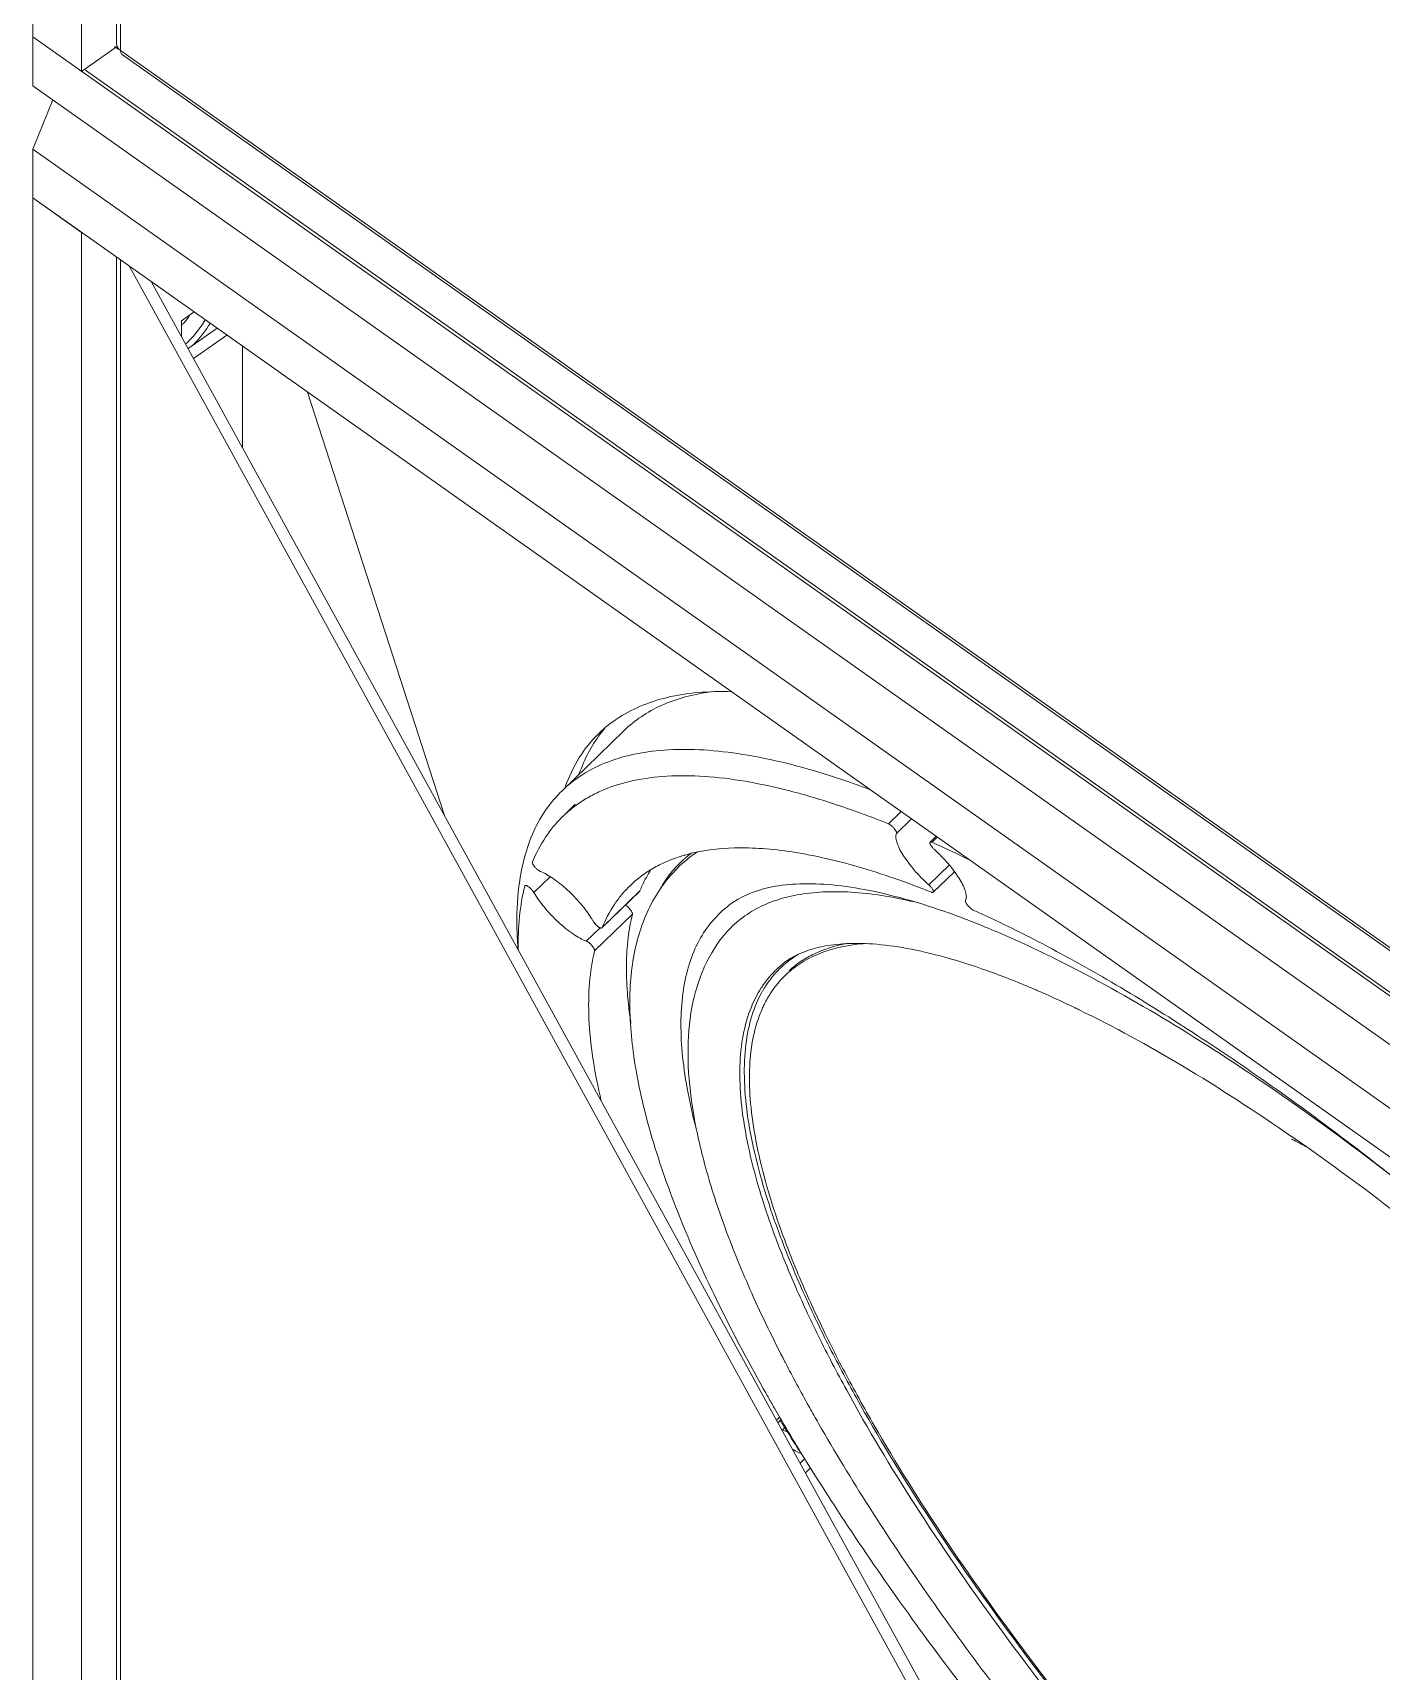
# Model space of a CAD drawing. Header units: millimetres. Extents: x 0 to 9253, y 0 to 2730.
# Drawn here: x 4928.4 to 5123.9, y 1013.4 to 1251.1 of the extents above; entities that cross this region are included whole.
import ezdxf

# ---------------------------------------------------------------- set-up
doc = ezdxf.new("R2010")
doc.units = ezdxf.units.MM
doc.layers.get('0').update_dxf_attribs({"lineweight": 13})

msp = doc.modelspace()

# ---------------------------------------------------------------- linework, layer by layer
at = {"color": 7, "linetype": 'Continuous'}
for p, q in [((4928.45, 1592.71), (4928.45, 1243.4)), ((4928.45, 1243.4), (4928.45, 1592.71)), ((4935.52, 1245.47), (4935.52, 1587.71)), ((4935.52, 1587.71), (4935.52, 1245.47)), ((4940.59, 1584.13), (4940.59, 1249.51)), ((4940.59, 1584.12), (4940.59, 1249.51)), ((4941.17, 1583.71), (4941.17, 1248.51)), ((4941.17, 1583.71), (4941.17, 1248.51)), ((5250.18, 1022.97), (4928.45, 1250.47)), ((4928.45, 1250.47), (5250.18, 1022.97)), ((4935.52, 1245.47), (4940.72, 1249.15)), ((4935.52, 1245.47), (4940.72, 1249.15)), ((4940.29, 1249.09), (4940.82, 1248.72)), ((4940.29, 1249.09), (4940.82, 1248.72)), ((4941.17, 1248.51), (5243.11, 1035.01)), ((4941.17, 1248.51), (5243.11, 1035.01)), ((4941.43, 1247.88), (5243.11, 1034.56)), ((4941.43, 1247.87), (5243.11, 1034.56)), ((4936.08, 1245.87), (4935.52, 1245.47)), ((4936.08, 1245.63), (5242.54, 1028.93)), ((5250.18, 1015.9), (4928.45, 1243.4)), ((5250.18, 1015.9), (4928.45, 1243.4)), ((4928.45, 1234.2), (4931.37, 1241.33)), ((4928.45, 1227.13), (4928.45, 1234.2)), ((5250.18, 1006.7), (4928.45, 1234.2)), ((4928.45, 1227.13), (4928.45, 877.82)), ((4928.45, 1227.13), (4935.52, 1222.13)), ((4928.45, 1227.13), (5250.18, 999.63)), ((4935.52, 879.89), (4935.52, 1222.13)), ((4940.59, 1218.55), (4940.59, 883.93)), ((4941.17, 1218.13), (4941.17, 882.93)), ((4942.42, 1217.25), (5243.11, 669.43)), ((5243.11, 673), (4945.62, 1214.98)), ((4950.01, 1209.32), (4951.82, 1210.6)), ((4950.01, 1206.99), (4950.01, 1209.32)), ((4955.16, 1208.24), (4950.95, 1205.27)), ((4956.57, 1207.24), (4951.75, 1203.83)), ((4958.85, 1205.63), (4958.85, 1190.88)), ((4988.13, 1137.54), (4968.27, 1198.97)), ((5014.13, 1149.83), (5005.17, 1141.14)), ((5007.09, 1139.17), (5005.28, 1137.41)), ((5052.5, 1136.35), (5054.32, 1138.12)), ((5053.66, 1134.94), (5055.84, 1137.05)), ((5059.41, 1134.53), (5058.53, 1133.68)), ((5058.81, 1133.66), (5059.58, 1134.4)), ((5023.1, 1131.44), (5023.08, 1131.42)), ((5023.13, 1131.41), (5023.11, 1131.39)), ((5023.27, 1131.17), (5023.3, 1131.19)), ((5023.27, 1131.17), (5023.3, 1131.19)), ((5023.25, 1131.14), (5023.27, 1131.17)), ((5023.25, 1131.14), (5023.27, 1131.16)), ((5058.34, 1127.5), (5061.3, 1130.37)), ((5062.07, 1129.4), (5058.99, 1126.41)), ((4998.95, 1127.5), (4998.96, 1127.55)), ((4998.96, 1127.48), (4998.98, 1127.54)), ((5001.09, 1126.37), (5003.48, 1128.68)), ((5016.43, 1126.56), (5010.96, 1121.25)), ((5010.98, 1121.29), (5016.45, 1126.6)), ((5016.43, 1126.56), (5016.45, 1126.6)), ((5029.42, 1124.56), (5029.42, 1124.56)), ((5063.65, 1125.21), (5063.66, 1125.23)), ((5009.9, 1117.94), (5015.37, 1123.25)), ((5008.69, 1119.33), (5010.69, 1121.27)), ((5010.98, 1121.29), (5010.96, 1121.25)), ((5028.58, 1120.09), (5028.61, 1120.13)), ((5028.6, 1120.11), (5028.62, 1120.13)), ((5037.1, 1115.96), (5037.1, 1115.96)), ((5038.14, 1115.1), (5038.11, 1115.07)), ((5038.14, 1115.1), (5038.11, 1115.06)), ((5110.99, 1090.96), (5111.1, 1090.89)), ((5111.01, 1090.91), (5111.12, 1090.84)), ((5037.55, 1058.21), (5037.49, 1058.31)), ((5037.56, 1058.2), (5037.5, 1058.3)), ((5034.49, 1054.2), (5034.34, 1054.45)), ((5034.48, 1054.2), (5034.34, 1054.45)), ((5034.7, 1053.81), (5034.48, 1054.2)), ((5034.92, 1053.42), (5034.7, 1053.81)), ((5036.27, 1049.84), (5036.76, 1050.31)), ((5036.96, 1049.96), (5036.47, 1049.48)), ((5037.48, 1048.77), (5037.13, 1048.44)), ((5037.13, 1048.44), (5037.9, 1048.12)), ((5042.37, 1049.35), (5042.15, 1049.75)), ((5039.89, 1044.99), (5039.61, 1045.1)), ((5040.36, 1044.29), (5039.68, 1043.63)), ((5039.83, 1045.02), (5039.7, 1045.22)), ((5039.89, 1045), (5039.76, 1045.2)), ((5040.46, 1042.21), (5041.21, 1042.94))]:
    msp.add_line(p, q, dxfattribs=at)
for centre, radius, start, end in [((4946.06, 1213.05), 5.91, 318.1631, 330.9458), ((5025.62, 1138.04), 18.72, 139.5398, 142.8312), ((5002.95, 1015.67), 134.1, 69.6962, 70.0494), ((5002.1, 1013.37), 136.56, 69.5282, 69.6967), ((5018.09, 1124.11), 18.47, 124.6697, 125.9877), ((5033.78, 1118.98), 16.41, 130.6838, 132.0396), ((5029.37, 1109.34), 23.35, 105.5499, 106.1116), ((5033.88, 1118.86), 16.57, 126.807, 130.5904), ((5033.48, 1122.97), 34.83, 172.5337, 172.9541), ((4999.17, 1116.29), 12.06, 29.7342, 31.8041), ((5011.16, 1123.14), 1.74, 209.7469, 211.7914), ((5055.94, 1122.7), 57.32, 183.9751, 184.688), ((5046.87, 1104.25), 15.27, 144.953, 146.7436), ((5048.05, 1104.18), 15.91, 148.9438, 150.4029), ((5047.79, 1104.34), 15.6, 147.1788, 148.9444), ((5048.14, 1103.55), 15.16, 144.8415, 147.4807), ((5051.02, 1102.1), 18.39, 156.7422, 159.7646), ((5008.3, 962.02), 163.93, 64.0103, 64.2258), ((5104.01, 1076.27), 15.93, 64.036, 64.3375), ((5282.8, 1194.38), 285.15, 209.6254, 209.9998), ((5292.5, 1200), 296.37, 210.0027, 210.5921), ((5338.2, 1236.66), 354.61, 211.7961, 211.9471), ((5345.62, 1241.3), 363.36, 211.9487, 212.3871), ((5303.42, 1206.47), 309.06, 210.5936, 211.1195), ((5352.66, 1245.77), 371.71, 212.3869, 212.6518), ((5311.01, 1211.05), 317.92, 211.1193, 211.4398)]:
    msp.add_arc(centre, radius, start, end, dxfattribs=at)
for points, knots in [([(5219.01, 1242.75), (5215.43, 1244.28), (5208.07, 1247.75), (5196.93, 1253.86), (5185.3, 1261.04), (5173.27, 1269.22), (5160.95, 1278.33), (5144.06, 1291.79), (5127.42, 1306.5), (5111.18, 1322.21), (5095.26, 1338.56), (5076.64, 1359.48), (5059.73, 1381.05), (5047.74, 1398.18), (5042.31, 1406.62), (5039.76, 1410.8)], [0, 0, 0, 0, 0.046955, 0.098127, 0.1532, 0.211833, 0.273585, 0.337961, 0.472409, 0.541341, 0.610609, 0.74771, 0.87897, 0.941019, 1, 1, 1, 1]), ([(5219.01, 1242.76), (5215.43, 1244.28), (5208.07, 1247.76), (5196.93, 1253.86), (5185.3, 1261.04), (5173.27, 1269.22), (5160.95, 1278.33), (5144.06, 1291.79), (5127.42, 1306.5), (5111.18, 1322.21), (5095.26, 1338.57), (5076.64, 1359.48), (5059.73, 1381.05), (5047.74, 1398.19), (5042.31, 1406.63), (5039.76, 1410.8)], [0, 0, 0, 0, 0.046955, 0.098127, 0.1532, 0.211833, 0.273585, 0.337961, 0.472409, 0.541341, 0.610609, 0.74771, 0.87897, 0.941019, 1, 1, 1, 1]), ([(4940.59, 1249.51), (4940.59, 1249.32), (4940.71, 1248.92), (4941, 1248.63), (4941.17, 1248.51)], [0, 0, 0, 0, 0.471034, 1, 1, 1, 1]), ([(4940.59, 1249.51), (4940.59, 1249.32), (4940.71, 1248.92), (4941, 1248.63), (4941.17, 1248.51)], [0, 0, 0, 0, 0.471034, 1, 1, 1, 1]), ([(4941.17, 1248.51), (4941.17, 1248.38), (4941.2, 1248.14), (4941.35, 1247.93), (4941.43, 1247.87)], [0, 0, 0, 0, 0.549315, 1, 1, 1, 1]), ([(4941.17, 1248.51), (4941.17, 1248.38), (4941.2, 1248.14), (4941.35, 1247.94), (4941.43, 1247.88)], [0, 0, 0, 0, 0.549315, 1, 1, 1, 1]), ([(4950.01, 1208.66), (4950.05, 1208.69), (4950.21, 1208.83), (4950.36, 1208.99), (4950.46, 1209.1)], [0, 0, 0, 0, 0.244552, 1, 1, 1, 1]), ([(4953.44, 1209.46), (4953.25, 1209.12), (4952.44, 1207.85), (4951.43, 1206.68), (4950.59, 1205.94)], [0, 0, 0, 0, 0.253831, 1, 1, 1, 1]), ([(4951.59, 1205.71), (4951.83, 1205.93), (4952.77, 1206.89), (4953.57, 1207.98), (4954.09, 1208.85)], [0, 0, 0, 0, 0.244348, 1, 1, 1, 1]), ([(5029.75, 1155.51), (5028.12, 1155.55), (5024.98, 1155.49), (5020.51, 1154.8), (5016.53, 1153.53), (5014.15, 1152.26), (5013.08, 1151.54)], [0, 0, 0, 0, 0.281899, 0.539396, 0.776824, 1, 1, 1, 1]), ([(5026.6, 1155.48), (5024.2, 1155.14), (5020.7, 1154.23), (5016.64, 1151.98), (5014.91, 1150.59), (5014.13, 1149.83)], [0, 0, 0, 0, 0.524286, 0.765474, 1, 1, 1, 1]), ([(5013.08, 1151.54), (5012.85, 1151.38), (5011.95, 1150.75), (5011.11, 1150.03), (5010.51, 1149.46)], [0, 0, 0, 0, 0.251702, 1, 1, 1, 1]), ([(5010.51, 1149.46), (5009.43, 1148.41), (5007.48, 1145.97), (5006.16, 1143.15), (5005.62, 1141.66)], [0, 0, 0, 0, 0.48733, 1, 1, 1, 1]), ([(5007.68, 1143.65), (5008.05, 1144.69), (5008.91, 1146.68), (5010.07, 1148.51), (5010.71, 1149.35)], [0, 0, 0, 0, 0.511075, 1, 1, 1, 1]), ([(5005.17, 1141.14), (5006.1, 1142.04), (5008.18, 1143.66), (5011.84, 1145.46), (5016.03, 1146.64), (5020.72, 1147.19), (5025.89, 1147.14), (5033.78, 1146.21), (5039.83, 1144.66), (5043.95, 1143.35)], [0, 0, 0, 0, 0.094919, 0.193573, 0.299241, 0.41451, 0.541234, 0.68066, 1, 1, 1, 1]), ([(5007.59, 1139.31), (5008.15, 1139.7), (5009.34, 1140.42), (5011.94, 1141.66), (5015.63, 1142.77), (5020.53, 1143.38), (5025.98, 1143.32), (5031.94, 1142.57), (5038.41, 1141.15), (5045.34, 1139.07), (5050.06, 1137.32), (5052.5, 1136.35)], [0, 0, 0, 0, 0.044153, 0.089491, 0.185252, 0.290175, 0.406226, 0.534682, 0.676286, 0.831381, 1, 1, 1, 1]), ([(5043.95, 1143.35), (5044.34, 1143.22), (5045.93, 1142.71), (5047.52, 1142.16), (5048.7, 1141.73)], [0, 0, 0, 0, 0.244949, 1, 1, 1, 1]), ([(4998.96, 1127.55), (4999.14, 1128.93), (4999.65, 1131.57), (5000.96, 1135.26), (5002.77, 1138.49), (5004.33, 1140.32), (5005.17, 1141.14)], [0, 0, 0, 0, 0.274357, 0.528525, 0.768106, 1, 1, 1, 1]), ([(5005.28, 1137.41), (5005.43, 1137.56), (5006.05, 1138.14), (5006.72, 1138.68), (5007.24, 1139.06)], [0, 0, 0, 0, 0.249355, 1, 1, 1, 1]), ([(5000.89, 1130.81), (5001.41, 1132.06), (5002.34, 1133.86), (5003.93, 1136), (5004.81, 1136.96), (5005.28, 1137.41)], [0, 0, 0, 0, 0.509769, 0.756185, 1, 1, 1, 1]), ([(5052.5, 1136.35), (5052.54, 1136.33), (5052.63, 1136.29), (5052.81, 1136.16), (5053.05, 1135.97), (5053.32, 1135.69), (5053.47, 1135.49), (5053.53, 1135.39)], [0, 0, 0, 0, 0.095209, 0.207449, 0.467573, 0.744899, 1, 1, 1, 1]), ([(5053.53, 1135.39), (5053.56, 1135.34), (5053.61, 1135.25), (5053.66, 1135.13), (5053.68, 1135.03), (5053.68, 1134.97), (5053.66, 1134.94)], [0, 0, 0, 0, 0.339567, 0.621162, 0.839224, 1, 1, 1, 1]), ([(5053.66, 1134.94), (5053.59, 1134.78), (5053.55, 1134.48), (5053.6, 1134.07), (5053.7, 1133.69), (5053.85, 1133.28), (5054.12, 1132.65), (5054.39, 1132.18), (5054.59, 1131.86)], [0, 0, 0, 0, 0.160693, 0.262044, 0.379064, 0.512019, 0.660524, 1, 1, 1, 1]), ([(5059.16, 1132.6), (5059.06, 1132.69), (5058.88, 1132.88), (5058.69, 1133.13), (5058.58, 1133.32), (5058.53, 1133.44), (5058.5, 1133.54), (5058.5, 1133.61), (5058.51, 1133.63)], [0, 0, 0, 0, 0.320867, 0.618842, 0.745909, 0.852673, 0.937048, 1, 1, 1, 1]), ([(5058.51, 1133.63), (5058.51, 1133.64), (5058.52, 1133.65), (5058.53, 1133.67), (5058.53, 1133.68)], [0, 0, 0, 0, 0.263043, 1, 1, 1, 1]), ([(5058.53, 1133.68), (5058.55, 1133.69), (5058.58, 1133.71), (5058.65, 1133.71), (5058.73, 1133.69), (5058.78, 1133.67), (5058.81, 1133.66)], [0, 0, 0, 0, 0.176279, 0.390789, 0.663874, 1, 1, 1, 1]), ([(5058.81, 1133.66), (5059.26, 1133.45), (5061.11, 1132.61), (5062.93, 1131.75), (5064.3, 1131.08)], [0, 0, 0, 0, 0.245634, 1, 1, 1, 1]), ([(5022.89, 1131.78), (5022.12, 1131.56), (5020.64, 1131.05), (5018.56, 1130.05), (5016.68, 1128.83), (5015.55, 1127.87), (5015.03, 1127.36)], [0, 0, 0, 0, 0.262508, 0.514473, 0.759116, 1, 1, 1, 1]), ([(5058.74, 1126.41), (5056.94, 1127.13), (5053.43, 1128.45), (5048.24, 1130.12), (5043.31, 1131.4), (5038.67, 1132.3), (5034.33, 1132.8), (5029.15, 1132.94), (5025.4, 1132.48), (5023.11, 1131.84)], [0, 0, 0, 0, 0.158852, 0.307718, 0.446555, 0.575478, 0.694738, 0.80479, 1, 1, 1, 1]), ([(5023.3, 1131.19), (5023.42, 1131.29), (5023.9, 1131.67), (5024.41, 1132.04), (5024.79, 1132.29)], [0, 0, 0, 0, 0.248859, 1, 1, 1, 1]), ([(5054.59, 1131.86), (5054.82, 1131.48), (5055.35, 1130.72), (5056.24, 1129.61), (5057.24, 1128.52), (5057.97, 1127.83), (5058.34, 1127.5)], [0, 0, 0, 0, 0.230243, 0.480631, 0.740853, 1, 1, 1, 1]), ([(5063.73, 1125.39), (5063.79, 1125.57), (5063.8, 1125.88), (5063.72, 1126.3), (5063.57, 1126.84), (5063.24, 1127.59), (5062.68, 1128.54), (5061.97, 1129.56), (5061.13, 1130.61), (5060.18, 1131.63), (5059.51, 1132.29), (5059.16, 1132.6)], [0, 0, 0, 0, 0.062954, 0.102342, 0.147375, 0.254099, 0.381092, 0.524445, 0.679182, 0.839678, 1, 1, 1, 1]), ([(5001.03, 1130.37), (5000.98, 1130.46), (5000.91, 1130.57), (5000.88, 1130.72), (5000.88, 1130.79), (5000.89, 1130.81)], [0, 0, 0, 0, 0.616807, 0.836604, 1, 1, 1, 1]), ([(5002.08, 1129.41), (5002.03, 1129.42), (5001.94, 1129.47), (5001.76, 1129.59), (5001.51, 1129.79), (5001.25, 1130.06), (5001.09, 1130.27), (5001.03, 1130.37)], [0, 0, 0, 0, 0.093807, 0.205196, 0.465145, 0.743616, 1, 1, 1, 1]), ([(5009.42, 1122.65), (5009.2, 1123), (5008.71, 1123.71), (5007.88, 1124.76), (5006.95, 1125.79), (5005.96, 1126.76), (5004.94, 1127.65), (5003.94, 1128.4), (5003, 1128.99), (5002.37, 1129.3), (5002.08, 1129.41)], [0, 0, 0, 0, 0.122979, 0.256397, 0.39542, 0.534915, 0.669721, 0.79493, 0.906178, 1, 1, 1, 1]), ([(5034.34, 1054.45), (5031.96, 1058.68), (5027.62, 1066.88), (5022.19, 1078.97), (5018.2, 1090.21), (5015.68, 1100.53), (5014.72, 1109.89), (5015.34, 1117.08), (5016.86, 1122.17), (5018.46, 1125.59), (5020.57, 1128.63), (5022.31, 1130.36), (5023.25, 1131.14)], [0, 0, 0, 0, 0.175829, 0.336043, 0.479917, 0.607485, 0.719878, 0.819751, 0.866394, 0.911618, 0.955933, 1, 1, 1, 1]), ([(5016.45, 1126.6), (5016.56, 1126.87), (5017.03, 1127.94), (5017.59, 1128.97), (5018.06, 1129.7)], [0, 0, 0, 0, 0.255431, 1, 1, 1, 1]), ([(5022.79, 1131.17), (5022.12, 1130.56), (5020.87, 1129.23), (5019.85, 1127.71), (5019.4, 1126.91)], [0, 0, 0, 0, 0.495272, 1, 1, 1, 1]), ([(4998.75, 1118.73), (4998.7, 1119.48), (4998.56, 1122.32), (4998.66, 1125.17), (4998.92, 1127.24)], [0, 0, 0, 0, 0.265123, 1, 1, 1, 1]), ([(4998.83, 1118.03), (4998.8, 1119.66), (4998.9, 1122.79), (4999.41, 1125.88), (4999.76, 1127.32)], [0, 0, 0, 0, 0.522982, 1, 1, 1, 1]), ([(4999.76, 1127.32), (4999.77, 1127.33), (4999.77, 1127.34), (4999.78, 1127.36), (4999.79, 1127.37)], [0, 0, 0, 0, 0.267366, 1, 1, 1, 1]), ([(4999.79, 1127.37), (4999.81, 1127.38), (4999.85, 1127.4), (4999.92, 1127.4), (5000.01, 1127.38), (5000.11, 1127.34), (5000.22, 1127.27), (5000.39, 1127.16), (5000.51, 1127.05), (5000.59, 1126.98)], [0, 0, 0, 0, 0.059225, 0.133026, 0.228376, 0.346658, 0.486381, 0.644673, 1, 1, 1, 1]), ([(5000.59, 1126.98), (5000.69, 1126.88), (5000.88, 1126.69), (5001.03, 1126.48), (5001.09, 1126.37)], [0, 0, 0, 0, 0.524995, 1, 1, 1, 1]), ([(5015.03, 1127.36), (5014.6, 1126.95), (5013.78, 1126.06), (5012.32, 1124.1), (5011.45, 1122.44), (5010.98, 1121.29)], [0, 0, 0, 0, 0.243896, 0.490359, 1, 1, 1, 1]), ([(5028.61, 1120.13), (5029.26, 1120.92), (5030.71, 1122.38), (5033.33, 1124.12), (5036.35, 1125.4), (5039.77, 1126.21), (5043.56, 1126.56), (5047.72, 1126.46), (5052.22, 1125.9), (5055.31, 1125.25), (5056.91, 1124.87)], [0, 0, 0, 0, 0.100713, 0.202912, 0.310034, 0.425003, 0.550107, 0.686974, 0.836708, 1, 1, 1, 1]), ([(5029.41, 1124.57), (5031.09, 1125.83), (5034.38, 1127.13), (5039.29, 1127.72), (5043.95, 1127.61), (5049.24, 1126.86), (5055.14, 1125.45), (5061.57, 1123.37), (5065.97, 1121.63), (5068.25, 1120.66)], [0, 0, 0, 0, 0.155132, 0.252674, 0.367152, 0.499173, 0.648835, 0.815893, 1, 1, 1, 1]), ([(5058.34, 1127.5), (5058.45, 1127.4), (5058.64, 1127.21), (5058.81, 1126.99), (5058.87, 1126.88)], [0, 0, 0, 0, 0.519421, 1, 1, 1, 1]), ([(5058.87, 1126.88), (5058.91, 1126.83), (5058.95, 1126.75), (5058.99, 1126.65), (5059.02, 1126.55), (5059.03, 1126.45), (5058.99, 1126.41)], [0, 0, 0, 0, 0.359516, 0.513352, 0.647861, 1, 1, 1, 1]), ([(5001.09, 1126.37), (5001.31, 1126.01), (5001.79, 1125.28), (5002.62, 1124.21), (5003.56, 1123.14), (5004.24, 1122.46), (5004.6, 1122.13)], [0, 0, 0, 0, 0.226469, 0.475071, 0.73632, 1, 1, 1, 1]), ([(5014.75, 1124.24), (5014.72, 1124.27), (5014.59, 1124.38), (5014.46, 1124.49), (5014.35, 1124.55)], [0, 0, 0, 0, 0.269537, 1, 1, 1, 1]), ([(5015.37, 1123.25), (5015.37, 1123.28), (5015.37, 1123.34), (5015.35, 1123.44), (5015.3, 1123.56), (5015.19, 1123.74), (5015.01, 1123.98), (5014.84, 1124.15), (5014.75, 1124.24)], [0, 0, 0, 0, 0.065121, 0.150938, 0.258001, 0.384371, 0.679714, 1, 1, 1, 1]), ([(5024.55, 1092.38), (5024.07, 1094.23), (5023.27, 1097.81), (5022.53, 1103.02), (5022.32, 1107.8), (5022.65, 1112.14), (5023.51, 1116.01), (5024.91, 1119.41), (5026.87, 1122.31), (5028.53, 1123.88), (5029.42, 1124.56)], [0, 0, 0, 0, 0.166984, 0.319426, 0.457879, 0.583374, 0.697546, 0.802789, 0.902313, 1, 1, 1, 1]), ([(5058.99, 1126.41), (5058.98, 1126.4), (5058.94, 1126.38), (5058.89, 1126.38), (5058.82, 1126.39), (5058.77, 1126.4), (5058.74, 1126.41)], [0, 0, 0, 0, 0.18259, 0.399426, 0.670136, 1, 1, 1, 1]), ([(5064.79, 1123.84), (5064.73, 1123.87), (5064.59, 1123.95), (5064.31, 1124.16), (5064.05, 1124.42), (5063.83, 1124.71), (5063.72, 1124.9), (5063.65, 1125.07), (5063.64, 1125.17), (5063.65, 1125.21)], [0, 0, 0, 0, 0.117114, 0.257798, 0.567415, 0.713227, 0.838289, 0.934646, 1, 1, 1, 1]), ([(5063.66, 1125.23), (5063.67, 1125.24), (5063.7, 1125.29), (5063.72, 1125.35), (5063.73, 1125.39)], [0, 0, 0, 0, 0.243098, 1, 1, 1, 1]), ([(5004.6, 1122.13), (5004.95, 1121.8), (5005.66, 1121.18), (5006.72, 1120.38), (5007.72, 1119.75), (5008.38, 1119.44), (5008.69, 1119.33)], [0, 0, 0, 0, 0.292313, 0.563166, 0.801845, 1, 1, 1, 1]), ([(5010.96, 1121.25), (5010.95, 1121.24), (5010.92, 1121.23), (5010.87, 1121.22), (5010.81, 1121.23), (5010.7, 1121.26), (5010.56, 1121.33), (5010.37, 1121.46), (5010.18, 1121.62), (5009.99, 1121.81), (5009.82, 1122.01), (5009.72, 1122.15), (5009.67, 1122.22)], [0, 0, 0, 0, 0.025287, 0.054653, 0.090585, 0.134087, 0.243789, 0.379781, 0.533886, 0.695854, 0.85486, 1, 1, 1, 1]), ([(5015.16, 1107.42), (5014.93, 1108.89), (5014.59, 1111.74), (5014.44, 1115.88), (5014.67, 1119.7), (5015.09, 1122.11), (5015.37, 1123.25)], [0, 0, 0, 0, 0.280379, 0.539529, 0.778772, 1, 1, 1, 1]), ([(5155.41, 1059.76), (5151.48, 1063.36), (5143.63, 1070.37), (5131.72, 1080.38), (5119.88, 1089.72), (5108.22, 1098.3), (5096.82, 1106.06), (5085.78, 1112.93), (5075.19, 1118.86), (5068.2, 1122.3), (5064.79, 1123.84)], [0, 0, 0, 0, 0.143339, 0.283342, 0.418983, 0.549281, 0.673321, 0.790264, 0.899365, 1, 1, 1, 1]), ([(5008.69, 1119.33), (5008.74, 1119.32), (5008.83, 1119.27), (5009.03, 1119.15), (5009.18, 1119.02), (5009.28, 1118.93)], [0, 0, 0, 0, 0.19819, 0.436996, 1, 1, 1, 1]), ([(5037.49, 1058.31), (5035.79, 1061.59), (5032.69, 1067.97), (5028.81, 1077.39), (5025.93, 1086.2), (5024.06, 1094.37), (5023.27, 1101.89), (5023.61, 1108.77), (5025.25, 1114.95), (5027.32, 1118.54), (5028.58, 1120.09)], [0, 0, 0, 0, 0.169541, 0.325257, 0.466822, 0.594472, 0.709173, 0.812924, 0.908685, 1, 1, 1, 1]), ([(5068.25, 1120.66), (5072.92, 1118.67), (5082.62, 1113.92), (5097.37, 1105.26), (5112.97, 1094.76), (5123.42, 1086.89), (5128.74, 1082.7)], [0, 0, 0, 0, 0.212329, 0.452211, 0.716119, 1, 1, 1, 1]), ([(5009.9, 1117.94), (5009.53, 1116.43), (5009.03, 1113.15), (5008.98, 1107.92), (5009.58, 1102.16), (5010.37, 1098.19), (5010.86, 1096.12)], [0, 0, 0, 0, 0.212698, 0.448685, 0.710617, 1, 1, 1, 1]), ([(5009.28, 1118.93), (5009.37, 1118.85), (5009.54, 1118.67), (5009.72, 1118.43), (5009.82, 1118.25), (5009.88, 1118.13), (5009.9, 1118.03), (5009.9, 1117.97), (5009.9, 1117.94)], [0, 0, 0, 0, 0.320286, 0.615629, 0.742, 0.849062, 0.934879, 1, 1, 1, 1]), ([(5037.09, 1115.97), (5038.58, 1117.17), (5041.57, 1118.44), (5046.09, 1119.05), (5050.42, 1118.99), (5055.37, 1118.32), (5060.92, 1117.01), (5066.98, 1115.06), (5071.15, 1113.42), (5073.31, 1112.5)], [0, 0, 0, 0, 0.15178, 0.248015, 0.361923, 0.494161, 0.644797, 0.813537, 1, 1, 1, 1]), ([(5037.24, 1115.81), (5037.41, 1115.96), (5038.11, 1116.55), (5038.86, 1117.08), (5039.45, 1117.43)], [0, 0, 0, 0, 0.248219, 1, 1, 1, 1]), ([(5037.96, 1114.76), (5038.66, 1115.38), (5040.22, 1116.52), (5042.91, 1117.78), (5045.96, 1118.63), (5048.12, 1118.91), (5049.25, 1118.99)], [0, 0, 0, 0, 0.229682, 0.468704, 0.723706, 1, 1, 1, 1]), ([(5046.25, 1118.96), (5044.71, 1118.65), (5042.47, 1117.96), (5039.83, 1116.47), (5038.67, 1115.58), (5038.14, 1115.1)], [0, 0, 0, 0, 0.519588, 0.762723, 1, 1, 1, 1]), ([(5034.37, 1113.02), (5034.56, 1113.3), (5035.37, 1114.37), (5036.32, 1115.33), (5037.1, 1115.96)], [0, 0, 0, 0, 0.252058, 1, 1, 1, 1]), ([(5034.67, 1112.8), (5034.85, 1113.08), (5035.61, 1114.16), (5036.5, 1115.15), (5037.24, 1115.81)], [0, 0, 0, 0, 0.252973, 1, 1, 1, 1]), ([(5035.75, 1112.28), (5035.91, 1112.51), (5036.57, 1113.4), (5037.34, 1114.21), (5037.96, 1114.76)], [0, 0, 0, 0, 0.252006, 1, 1, 1, 1]), ([(5212.72, 892.73), (5210.29, 893.78), (5205.31, 896.12), (5194.93, 901.6), (5181.32, 909.96), (5164.61, 921.81), (5147.43, 935.51), (5130.18, 950.75), (5113.27, 967.18), (5097.09, 984.42), (5082, 1002.07), (5068.35, 1019.73), (5056.46, 1036.98), (5048, 1051.07), (5042.38, 1061.84), (5038.88, 1069.35), (5036, 1076.48), (5033.74, 1083.17), (5032.12, 1089.41), (5031.15, 1095.15), (5030.84, 1100.37), (5031.2, 1105.05), (5032.22, 1109.15), (5033.41, 1111.56), (5034.1, 1112.63)], [0, 0, 0, 0, 0.026784, 0.055565, 0.118608, 0.188051, 0.262549, 0.340591, 0.420555, 0.50076, 0.579518, 0.655186, 0.726214, 0.791206, 0.821066, 0.848998, 0.874903, 0.898713, 0.920392, 0.939955, 0.957475, 0.973113, 0.987146, 1, 1, 1, 1]), ([(5073.31, 1112.5), (5073.82, 1112.28), (5075.93, 1111.36), (5078.01, 1110.4), (5079.58, 1109.64)], [0, 0, 0, 0, 0.243081, 1, 1, 1, 1]), ([(5213.02, 893.37), (5210.61, 894.42), (5205.68, 896.73), (5195.42, 902.15), (5181.95, 910.4), (5165.42, 922.1), (5148.42, 935.62), (5131.35, 950.66), (5114.58, 966.87), (5098.51, 983.91), (5083.5, 1001.37), (5069.88, 1018.86), (5057.96, 1035.98), (5049.44, 1049.99), (5043.74, 1060.72), (5040.16, 1068.22), (5037.18, 1075.36), (5034.81, 1082.08), (5033.07, 1088.35), (5031.96, 1094.15), (5031.5, 1099.44), (5031.69, 1104.21), (5032.53, 1108.41), (5033.58, 1110.92), (5034.21, 1112.04)], [0, 0, 0, 0, 0.026654, 0.055278, 0.117937, 0.186924, 0.260929, 0.338477, 0.417984, 0.49781, 0.576303, 0.651852, 0.722933, 0.788168, 0.818221, 0.846394, 0.872586, 0.896723, 0.918763, 0.938707, 0.956612, 0.972614, 0.986951, 1, 1, 1, 1]), ([(5034.12, 1109.36), (5034.21, 1109.56), (5034.58, 1110.37), (5035, 1111.15), (5035.36, 1111.7)], [0, 0, 0, 0, 0.254716, 1, 1, 1, 1]), ([(5213.15, 893.74), (5210.83, 894.73), (5206.07, 896.92), (5196.14, 902.07), (5183.12, 909.94), (5167.1, 921.1), (5150.6, 934.04), (5133.98, 948.48), (5117.59, 964.09), (5101.8, 980.54), (5086.95, 997.47), (5073.37, 1014.52), (5061.34, 1031.31), (5052.62, 1045.1), (5046.67, 1055.73), (5042.86, 1063.22), (5039.61, 1070.38), (5036.94, 1077.17), (5034.85, 1083.55), (5033.37, 1089.5), (5032.5, 1094.99), (5032.17, 1101.29), (5032.79, 1105.82), (5033.76, 1108.46)], [0, 0, 0, 0, 0.026047, 0.054015, 0.115248, 0.182721, 0.255211, 0.331336, 0.409605, 0.488466, 0.56635, 0.641716, 0.713096, 0.77914, 0.809792, 0.838688, 0.865722, 0.890806, 0.913882, 0.934924, 0.953949, 0.971033, 1, 1, 1, 1]), ([(5080.13, 1109.37), (5085.21, 1106.9), (5095.72, 1101.11), (5105.78, 1094.57), (5110.99, 1090.96)], [0, 0, 0, 0, 0.471106, 1, 1, 1, 1]), ([(5111.1, 1090.89), (5116.66, 1087.04), (5127.89, 1078.74), (5144.47, 1065.13), (5161.02, 1050.19), (5177.21, 1034.22), (5192.7, 1017.57), (5207.16, 1000.57), (5220.29, 983.6), (5228.26, 972.11), (5231.96, 966.43)], [0, 0, 0, 0, 0.116374, 0.240038, 0.368666, 0.499816, 0.630989, 0.759687, 0.883467, 1, 1, 1, 1]), ([(5110.99, 1090.59), (5111.09, 1090.54), (5111.75, 1090.21), (5112.4, 1089.86), (5112.96, 1089.56)], [0, 0, 0, 0, 0.150744, 1, 1, 1, 1]), ([(5042.15, 1049.75), (5041.74, 1050.46), (5040.17, 1053.26), (5038.64, 1056.08), (5037.55, 1058.21)], [0, 0, 0, 0, 0.255304, 1, 1, 1, 1]), ([(5123.82, 949.39), (5115.51, 957.23), (5099.49, 973.36), (5080.93, 994.58), (5067.33, 1011.85), (5058.08, 1024.54), (5049.75, 1036.97), (5044.71, 1045.27), (5042.37, 1049.35)], [0, 0, 0, 0, 0.265039, 0.526757, 0.653137, 0.774876, 0.890838, 1, 1, 1, 1]), ([(5039.61, 1045.1), (5039.53, 1045.14), (5039.17, 1045.3), (5038.83, 1045.49), (5038.57, 1045.65)], [0, 0, 0, 0, 0.229827, 1, 1, 1, 1]), ([(5219.01, 877.18), (5215.43, 878.7), (5208.07, 882.18), (5196.93, 888.28), (5185.3, 895.46), (5173.27, 903.64), (5160.95, 912.75), (5144.06, 926.21), (5127.42, 940.92), (5111.18, 956.63), (5095.26, 972.99), (5076.64, 993.9), (5059.73, 1015.47), (5047.74, 1032.61), (5042.31, 1041.05), (5039.76, 1045.22)], [0, 0, 0, 0, 0.046955, 0.098127, 0.1532, 0.211833, 0.273585, 0.337961, 0.472409, 0.541341, 0.610609, 0.74771, 0.87897, 0.941019, 1, 1, 1, 1])]:
    msp.add_open_spline(points, degree=3, knots=knots, dxfattribs=at)

doc.saveas('drawing.dxf')
